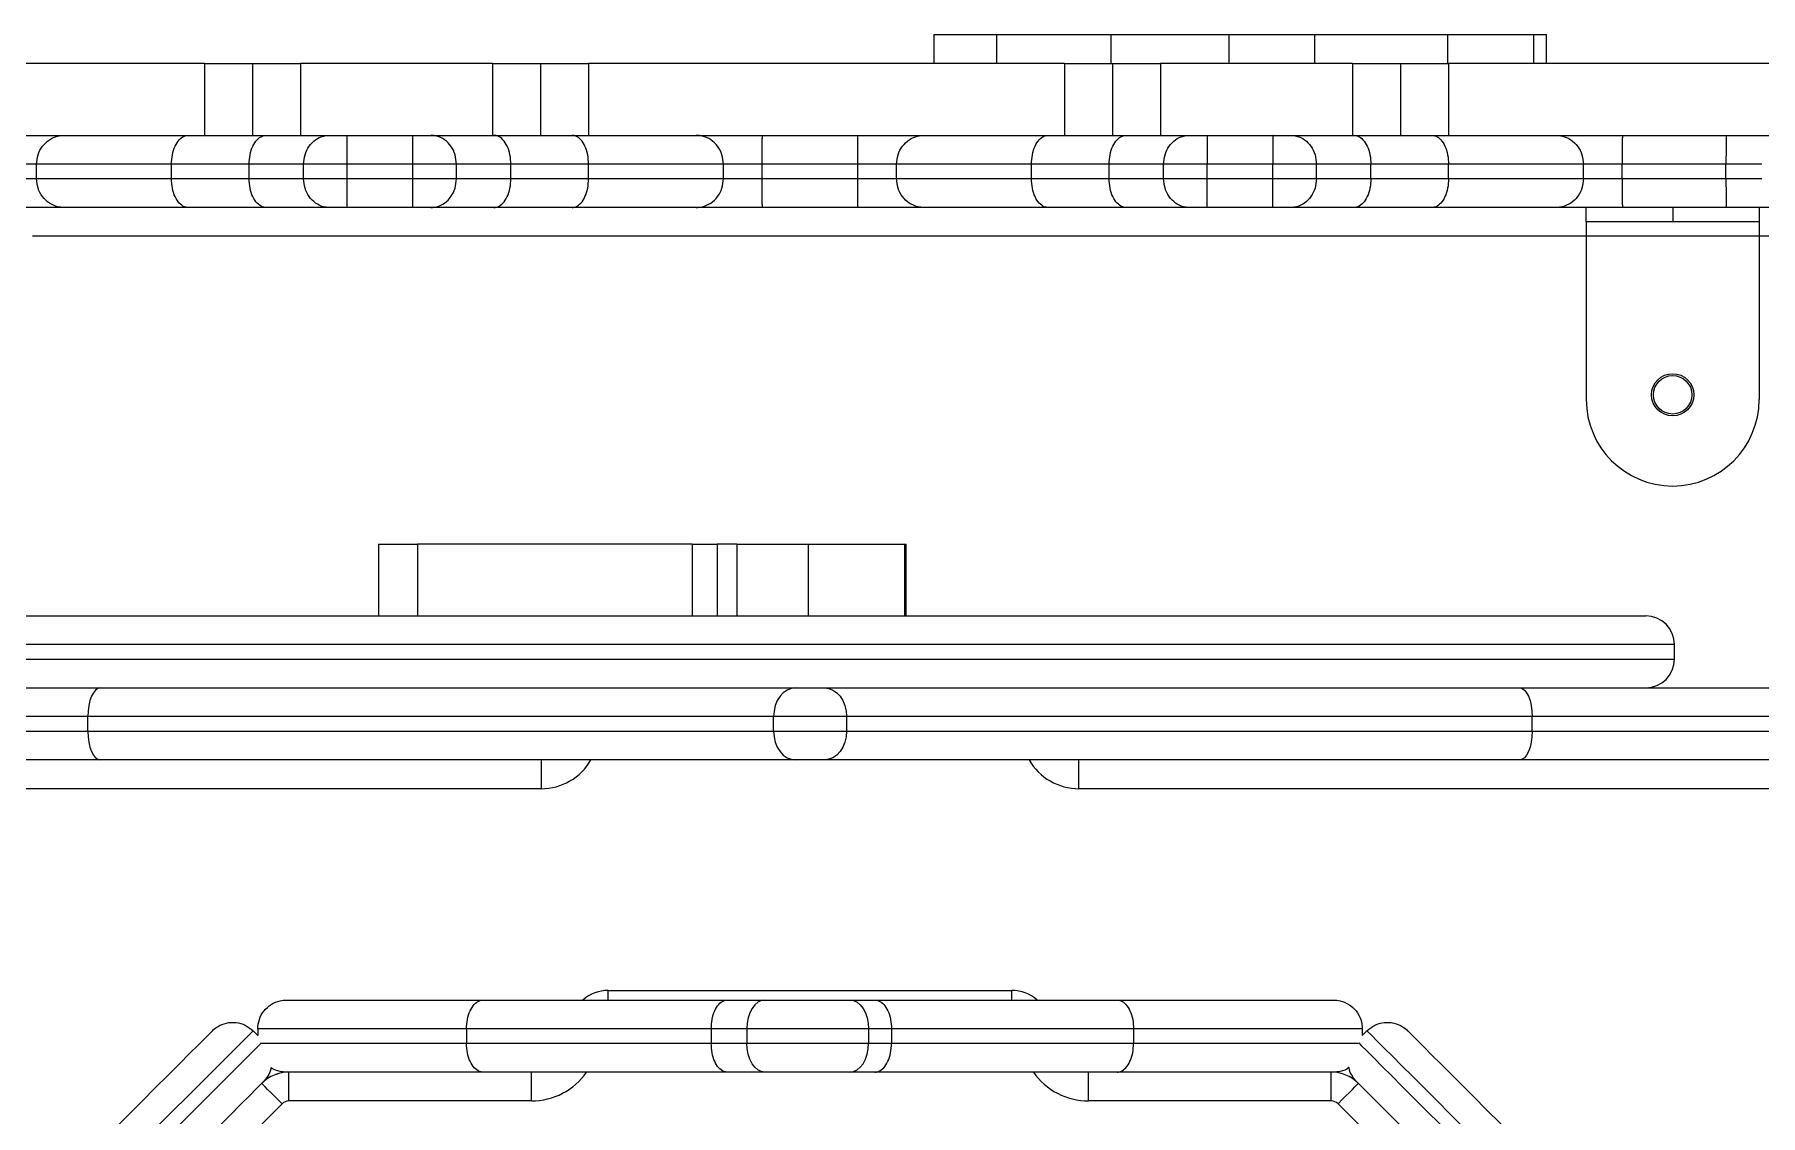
# Model space of a CAD drawing. Header units: millimetres. Extents: x -8760 to 8364, y -7998 to 7451.
# Drawn here: x -3457.1 to -3097.7, y 252.4 to 477.4 of the extents above; entities that cross this region are included whole.
import ezdxf

# ---------------------------------------------------------------- set-up
doc = ezdxf.new("R2010")
doc.units = ezdxf.units.MM
doc.layers.add('DIKOM_ОБЪЕКТ', color=7, linetype='Continuous')

msp = doc.modelspace()

# ---------------------------------------------------------------- linework, layer by layer
at = {"layer": 'DIKOM_ОБЪЕКТ', "color": 7, "linetype": 'Continuous', "lineweight": 15}
for p, q in [((-3269.856, 477.446), (-3269.856, 471.446)), ((-3269.856, 477.446), (-3256.784, 477.446)), ((-3256.784, 477.446), (-3232.995, 477.446)), ((-3256.784, 477.446), (-3256.784, 471.446)), ((-3232.995, 477.446), (-3208.437, 477.446)), ((-3232.995, 477.446), (-3232.995, 471.446)), ((-3208.437, 477.446), (-3190.568, 477.446)), ((-3208.437, 477.446), (-3208.437, 471.446)), ((-3190.568, 477.446), (-3162.854, 477.446)), ((-3190.568, 477.446), (-3190.568, 471.446)), ((-3162.854, 477.446), (-3144.967, 477.446)), ((-3162.854, 477.446), (-3162.854, 471.446)), ((-3144.967, 477.446), (-3142.278, 477.446)), ((-3144.967, 477.446), (-3144.967, 471.446)), ((-3142.278, 471.446), (-3142.278, 477.446)), ((-3421.723, 471.446), (-3521.899, 471.446)), ((-3421.723, 471.446), (-3421.723, 456.446)), ((-3421.723, 471.446), (-3411.724, 471.446)), ((-3411.724, 471.446), (-3411.724, 456.446)), ((-3411.724, 471.446), (-3401.724, 471.446)), ((-3401.724, 471.446), (-3401.724, 456.446)), ((-3361.723, 471.446), (-3401.724, 471.446)), ((-3361.723, 471.446), (-3361.723, 456.446)), ((-3361.723, 471.446), (-3351.723, 471.446)), ((-3351.723, 471.446), (-3351.723, 456.446)), ((-3351.723, 471.446), (-3341.723, 471.446)), ((-3341.723, 471.446), (-3341.723, 456.446)), ((-3242.656, 471.446), (-3341.723, 471.446)), ((-3242.656, 471.446), (-3242.656, 456.446)), ((-3242.656, 471.446), (-3232.656, 471.446)), ((-3232.656, 471.446), (-3232.656, 456.446)), ((-3232.656, 471.446), (-3222.656, 471.446)), ((-3222.656, 471.446), (-3222.656, 456.446)), ((-3182.656, 471.446), (-3222.656, 471.446)), ((-3182.656, 471.446), (-3182.656, 456.446)), ((-3182.656, 471.446), (-3172.656, 471.446)), ((-3172.656, 471.446), (-3172.656, 456.446)), ((-3172.656, 471.446), (-3162.656, 471.446)), ((-3162.656, 471.446), (-3162.656, 456.446)), ((-3062.48, 471.446), (-3162.656, 471.446)), ((-3464.78, 456.446), (-3450.981, 456.446)), ((-3450.981, 456.446), (-3425.137, 456.446)), ((-3425.137, 456.446), (-3408.863, 456.446)), ((-3408.863, 456.446), (-3395.738, 456.446)), ((-3395.738, 456.446), (-3392.012, 456.446)), ((-3392.012, 456.446), (-3378.273, 456.446)), ((-3378.273, 456.446), (-3374.546, 456.446)), ((-3374.546, 456.446), (-3361.421, 456.446)), ((-3361.421, 456.446), (-3345.147, 456.446)), ((-3345.147, 456.446), (-3319.304, 456.446)), ((-3319.304, 456.446), (-3305.505, 456.446)), ((-3305.505, 456.446), (-3285.712, 456.446)), ((-3285.712, 456.446), (-3271.913, 456.446)), ((-3271.913, 456.446), (-3246.07, 456.446)), ((-3246.07, 456.446), (-3229.796, 456.446)), ((-3229.796, 456.446), (-3216.671, 456.446)), ((-3216.671, 456.446), (-3212.944, 456.446)), ((-3212.944, 456.446), (-3199.205, 456.446)), ((-3199.205, 456.446), (-3195.478, 456.446)), ((-3195.478, 456.446), (-3182.353, 456.446)), ((-3182.353, 456.446), (-3166.08, 456.446)), ((-3166.08, 456.446), (-3140.236, 456.446)), ((-3140.236, 456.446), (-3126.437, 456.446)), ((-3126.437, 456.446), (-3104.801, 456.446)), ((-3104.801, 456.446), (-3091.737, 456.446)), ((-3456.663, 450.446), (-3464.692, 450.446)), ((-3428.57, 450.446), (-3456.663, 450.446)), ((-3456.663, 447.446), (-3456.663, 450.446)), ((-3412.4, 450.446), (-3428.57, 450.446)), ((-3428.57, 447.446), (-3428.57, 450.446)), ((-3401.058, 450.446), (-3412.4, 450.446)), ((-3412.4, 447.446), (-3412.4, 450.446)), ((-3401.058, 447.446), (-3401.058, 450.446)), ((-3391.976, 450.446), (-3401.058, 450.446)), ((-3391.976, 447.446), (-3391.976, 450.446)), ((-3378.309, 450.446), (-3391.976, 450.446)), ((-3369.227, 450.446), (-3378.309, 450.446)), ((-3378.309, 447.446), (-3378.309, 450.446)), ((-3369.227, 447.446), (-3369.227, 450.446)), ((-3357.884, 450.446), (-3369.227, 450.446)), ((-3357.884, 447.446), (-3357.884, 450.446)), ((-3341.715, 450.446), (-3357.884, 450.446)), ((-3341.715, 447.446), (-3341.715, 450.446)), ((-3313.621, 450.446), (-3341.715, 450.446)), ((-3313.621, 447.446), (-3313.621, 450.446)), ((-3305.592, 450.446), (-3313.621, 450.446)), ((-3305.592, 447.446), (-3305.592, 450.446)), ((-3285.625, 450.446), (-3305.592, 450.446)), ((-3277.596, 450.446), (-3285.625, 450.446)), ((-3285.625, 447.446), (-3285.625, 450.446)), ((-3249.502, 450.446), (-3277.596, 450.446)), ((-3277.596, 447.446), (-3277.596, 450.446)), ((-3233.333, 450.446), (-3249.502, 450.446)), ((-3249.502, 447.446), (-3249.502, 450.446)), ((-3221.99, 450.446), (-3233.333, 450.446)), ((-3233.333, 447.446), (-3233.333, 450.446)), ((-3221.99, 447.446), (-3221.99, 450.446)), ((-3212.908, 450.446), (-3221.99, 450.446)), ((-3212.908, 447.446), (-3212.908, 450.446)), ((-3199.241, 450.446), (-3212.908, 450.446)), ((-3199.241, 447.446), (-3199.241, 450.446)), ((-3190.159, 450.446), (-3199.241, 450.446)), ((-3190.159, 447.446), (-3190.159, 450.446)), ((-3178.816, 450.446), (-3190.159, 450.446)), ((-3178.816, 447.446), (-3178.816, 450.446)), ((-3162.647, 450.446), (-3178.816, 450.446)), ((-3162.647, 447.446), (-3162.647, 450.446)), ((-3134.554, 450.446), (-3162.647, 450.446)), ((-3134.554, 447.446), (-3134.554, 450.446)), ((-3126.524, 450.446), (-3134.554, 450.446)), ((-3126.524, 447.446), (-3126.524, 450.446)), ((-3104.888, 450.446), (-3126.524, 450.446)), ((-3097.42, 450.446), (-3104.888, 450.446)), ((-3104.888, 447.446), (-3104.888, 450.446)), ((-3464.692, 447.446), (-3456.663, 447.446)), ((-3456.663, 447.446), (-3428.57, 447.446)), ((-3428.57, 447.446), (-3412.4, 447.446)), ((-3412.4, 447.446), (-3401.058, 447.446)), ((-3401.058, 447.446), (-3391.976, 447.446)), ((-3391.976, 447.446), (-3378.309, 447.446)), ((-3378.309, 447.446), (-3369.227, 447.446)), ((-3369.227, 447.446), (-3357.884, 447.446)), ((-3357.884, 447.446), (-3341.715, 447.446)), ((-3341.715, 447.446), (-3313.621, 447.446)), ((-3313.621, 447.446), (-3305.592, 447.446)), ((-3305.592, 447.446), (-3285.625, 447.446)), ((-3285.625, 447.446), (-3277.596, 447.446)), ((-3277.596, 447.446), (-3249.502, 447.446)), ((-3249.502, 447.446), (-3233.333, 447.446)), ((-3233.333, 447.446), (-3221.99, 447.446)), ((-3221.99, 447.446), (-3212.908, 447.446)), ((-3212.908, 447.446), (-3199.241, 447.446)), ((-3199.241, 447.446), (-3190.159, 447.446)), ((-3190.159, 447.446), (-3178.816, 447.446)), ((-3178.816, 447.446), (-3162.647, 447.446)), ((-3162.647, 447.446), (-3134.554, 447.446)), ((-3134.554, 447.446), (-3126.524, 447.446)), ((-3126.524, 447.446), (-3104.888, 447.446)), ((-3104.888, 447.446), (-3097.42, 447.446)), ((-3450.981, 441.446), (-3464.78, 441.446)), ((-3425.137, 441.446), (-3450.981, 441.446)), ((-3408.863, 441.446), (-3425.137, 441.446)), ((-3395.738, 441.446), (-3408.863, 441.446)), ((-3392.012, 441.446), (-3395.738, 441.446)), ((-3378.273, 441.446), (-3392.012, 441.446)), ((-3374.546, 441.446), (-3378.273, 441.446)), ((-3361.421, 441.446), (-3374.546, 441.446)), ((-3345.147, 441.446), (-3361.421, 441.446)), ((-3319.304, 441.446), (-3345.147, 441.446)), ((-3305.505, 441.446), (-3319.304, 441.446)), ((-3285.712, 441.446), (-3305.505, 441.446)), ((-3271.913, 441.446), (-3285.712, 441.446)), ((-3246.07, 441.446), (-3271.913, 441.446)), ((-3229.796, 441.446), (-3246.07, 441.446)), ((-3216.671, 441.446), (-3229.796, 441.446)), ((-3212.944, 441.446), (-3216.671, 441.446)), ((-3199.205, 441.446), (-3212.944, 441.446)), ((-3195.478, 441.446), (-3199.205, 441.446)), ((-3182.353, 441.446), (-3195.478, 441.446)), ((-3166.08, 441.446), (-3182.353, 441.446)), ((-3140.236, 441.446), (-3166.08, 441.446)), ((-3126.437, 441.446), (-3140.236, 441.446)), ((-3133.987, 438.446), (-3133.987, 441.446)), ((-3104.801, 441.446), (-3126.437, 441.446)), ((-3115.987, 441.446), (-3115.987, 438.446)), ((-3091.737, 441.446), (-3104.801, 441.446)), ((-3097.987, 441.446), (-3097.987, 438.446)), ((-3133.987, 435.446), (-3457.511, 435.446)), ((-3115.987, 438.446), (-3133.987, 438.446)), ((-3133.987, 438.446), (-3133.987, 435.446)), ((-3097.987, 435.446), (-3133.987, 435.446)), ((-3133.987, 435.446), (-3133.987, 401.446)), ((-3097.987, 438.446), (-3115.987, 438.446)), ((-3097.987, 438.446), (-3097.987, 435.446)), ((-3097.987, 435.446), (-3097.987, 401.446)), ((-2959.973, 435.446), (-3097.987, 435.446)), ((-3385.44, 371.346), (-3385.44, 356.446)), ((-3385.44, 371.346), (-3377.33, 371.346)), ((-3377.33, 371.346), (-3377.33, 356.446)), ((-3320.134, 371.346), (-3377.33, 371.346)), ((-3320.134, 371.346), (-3314.918, 371.346)), ((-3320.134, 371.346), (-3320.134, 356.446)), ((-3310.873, 371.346), (-3314.918, 371.346)), ((-3314.918, 371.346), (-3314.918, 356.446)), ((-3310.873, 371.346), (-3295.986, 371.346)), ((-3310.873, 371.346), (-3310.873, 356.446)), ((-3295.986, 371.346), (-3275.969, 371.346)), ((-3295.986, 371.346), (-3295.986, 356.446)), ((-3275.969, 371.346), (-3275.969, 356.446)), ((-3275.969, 371.346), (-3275.608, 371.346)), ((-3275.608, 356.446), (-3275.608, 371.346)), ((-3469.608, 356.446), (-3121.608, 356.446)), ((-3115.608, 350.446), (-3475.608, 350.446)), ((-3115.608, 347.446), (-3115.608, 350.446)), ((-3475.608, 347.446), (-3115.608, 347.446)), ((-3543.794, 341.446), (-3443.38, 341.446)), ((-3443.38, 341.446), (-3298.642, 341.446)), ((-3298.642, 341.446), (-3292.575, 341.446)), ((-3292.575, 341.446), (-3147.837, 341.446)), ((-3147.837, 341.446), (-3047.423, 341.446)), ((-3445.979, 335.446), (-3549.653, 335.446)), ((-3445.979, 332.446), (-3445.979, 335.446)), ((-3303.192, 335.446), (-3445.979, 335.446)), ((-3288.025, 335.446), (-3303.192, 335.446)), ((-3303.192, 332.446), (-3303.192, 335.446)), ((-3288.025, 335.446), (-3288.025, 332.446)), ((-3145.237, 335.446), (-3288.025, 335.446)), ((-3145.237, 332.446), (-3145.237, 335.446)), ((-3041.563, 335.446), (-3145.237, 335.446)), ((-3549.653, 332.446), (-3445.979, 332.446)), ((-3445.979, 332.446), (-3303.192, 332.446)), ((-3303.192, 332.446), (-3288.025, 332.446)), ((-3288.025, 332.446), (-3145.237, 332.446)), ((-3145.237, 332.446), (-3041.563, 332.446)), ((-3443.38, 326.446), (-3543.794, 326.446)), ((-3298.642, 326.446), (-3443.38, 326.446)), ((-3351.608, 326.446), (-3351.608, 320.446)), ((-3292.575, 326.446), (-3298.642, 326.446)), ((-3147.837, 326.446), (-3292.575, 326.446)), ((-3239.608, 320.446), (-3239.608, 326.446)), ((-3047.423, 326.446), (-3147.837, 326.446)), ((-3351.608, 320.446), (-3624.608, 320.446)), ((-2966.608, 320.446), (-3239.608, 320.446)), ((-3337.608, 278.446), (-3253.608, 278.446)), ((-3337.608, 276.446), (-3337.608, 278.446)), ((-3253.608, 276.446), (-3253.608, 278.446)), ((-3404.608, 276.446), (-3363.691, 276.446)), ((-3363.691, 276.446), (-3312.836, 276.446)), ((-3312.836, 276.446), (-3305.049, 276.446)), ((-3305.049, 276.446), (-3287.312, 276.446)), ((-3287.312, 276.446), (-3282.122, 276.446)), ((-3282.122, 276.446), (-3231.679, 276.446)), ((-3231.679, 276.446), (-3186.608, 276.446)), ((-3411.574, 270.046), (-3410.608, 269.08)), ((-3367.151, 270.446), (-3410.608, 270.446)), ((-3410.608, 270.446), (-3410.608, 269.08)), ((-3316.177, 270.446), (-3367.151, 270.446)), ((-3367.151, 270.446), (-3367.151, 267.446)), ((-3308.748, 270.446), (-3316.177, 270.446)), ((-3316.177, 270.446), (-3316.177, 267.446)), ((-3283.409, 270.446), (-3308.748, 270.446)), ((-3308.748, 270.446), (-3308.748, 267.446)), ((-3283.409, 270.446), (-3283.409, 267.446)), ((-3278.631, 270.446), (-3283.409, 270.446)), ((-3278.631, 270.446), (-3278.631, 267.446)), ((-3228.228, 270.446), (-3278.631, 270.446)), ((-3228.228, 270.446), (-3228.228, 267.446)), ((-3180.608, 270.446), (-3228.228, 270.446)), ((-3180.608, 270.446), (-3180.608, 269.08)), ((-3179.643, 270.046), (-3180.608, 269.08)), ((-3410.039, 267.446), (-3367.151, 267.446)), ((-3367.151, 267.446), (-3316.177, 267.446)), ((-3316.177, 267.446), (-3308.748, 267.446)), ((-3308.748, 267.446), (-3283.409, 267.446)), ((-3283.409, 267.446), (-3278.631, 267.446)), ((-3278.631, 267.446), (-3228.228, 267.446)), ((-3228.228, 267.446), (-3181.397, 267.446)), ((-3363.691, 261.446), (-3404.608, 261.446)), ((-3404.375, 261.442), (-3404.375, 261.446)), ((-3404.132, 255.446), (-3404.132, 261.446)), ((-3312.836, 261.446), (-3363.691, 261.446)), ((-3353.609, 255.446), (-3353.609, 261.446)), ((-3305.049, 261.446), (-3312.836, 261.446)), ((-3287.312, 261.446), (-3305.049, 261.446)), ((-3282.122, 261.446), (-3287.312, 261.446)), ((-3231.679, 261.446), (-3282.122, 261.446)), ((-3237.608, 255.446), (-3237.608, 261.446)), ((-3186.608, 261.446), (-3231.679, 261.446)), ((-3187.084, 255.446), (-3187.084, 261.446)), ((-3181.602, 259.272), (-3181.6, 259.275)), ((-3353.609, 255.446), (-3404.132, 255.446)), ((-3187.084, 255.446), (-3237.608, 255.446)), ((-3405.547, 254.86), (-3441.272, 219.134)), ((-3149.944, 219.134), (-3185.67, 254.86))]:
    msp.add_line(p, q, dxfattribs=at)
at = {"layer": 'DIKOM_ОБЪЕКТ', "color": 7, "linetype": 'Continuous', "lineweight": 15, "flags": 128}
for points in [[(-3443.38, 341.446), (-3443.887, 341.331), (-3444.375, 340.989), (-3444.824, 340.435), (-3445.218, 339.689), (-3445.542, 338.779), (-3445.782, 337.742), (-3445.93, 336.616), (-3445.979, 335.446)], [(-3298.642, 341.446), (-3299.53, 341.331), (-3300.383, 340.989), (-3301.17, 340.435), (-3301.86, 339.689), (-3302.426, 338.779), (-3302.846, 337.742), (-3303.105, 336.616), (-3303.192, 335.446)], [(-3292.575, 341.446), (-3291.687, 341.331), (-3290.833, 340.989), (-3290.047, 340.435), (-3289.357, 339.689), (-3288.791, 338.779), (-3288.371, 337.742), (-3288.112, 336.616), (-3288.025, 335.446)], [(-3147.837, 341.446), (-3147.33, 341.331), (-3146.842, 340.989), (-3146.393, 340.435), (-3145.999, 339.689), (-3145.675, 338.779), (-3145.435, 337.742), (-3145.287, 336.616), (-3145.237, 335.446)], [(-3445.979, 332.446), (-3445.93, 331.275), (-3445.782, 330.15), (-3445.542, 329.112), (-3445.218, 328.203), (-3444.824, 327.457), (-3444.375, 326.903), (-3443.887, 326.561), (-3443.38, 326.446)], [(-3303.192, 332.446), (-3303.105, 331.275), (-3302.846, 330.15), (-3302.426, 329.112), (-3301.86, 328.203), (-3301.17, 327.457), (-3300.383, 326.903), (-3299.53, 326.561), (-3298.642, 326.446)], [(-3288.025, 332.446), (-3288.112, 331.275), (-3288.371, 330.15), (-3288.791, 329.112), (-3289.357, 328.203), (-3290.047, 327.457), (-3290.833, 326.903), (-3291.687, 326.561), (-3292.575, 326.446)], [(-3145.237, 332.446), (-3145.287, 331.275), (-3145.435, 330.15), (-3145.675, 329.112), (-3145.999, 328.203), (-3146.393, 327.457), (-3146.842, 326.903), (-3147.33, 326.561), (-3147.837, 326.446)], [(-3305.049, 276.446), (-3305.771, 276.33), (-3306.465, 275.989), (-3307.104, 275.435), (-3307.664, 274.689), (-3308.124, 273.779), (-3308.466, 272.742), (-3308.677, 271.616), (-3308.748, 270.446)], [(-3287.312, 276.446), (-3286.55, 276.33), (-3285.818, 275.989), (-3285.143, 275.435), (-3284.552, 274.689), (-3284.066, 273.779), (-3283.706, 272.742), (-3283.484, 271.616), (-3283.409, 270.446)], [(-3451.929, 238.176), (-3448.111, 241.994), (-3444.466, 245.639), (-3441.007, 249.098), (-3437.747, 252.358), (-3434.697, 255.408), (-3431.869, 258.236), (-3429.273, 260.833), (-3426.917, 263.188), (-3424.811, 265.294), (-3422.961, 267.144), (-3421.376, 268.729), (-3420.059, 270.046)], [(-3411.574, 270.046), (-3412.826, 268.793), (-3414.326, 267.294), (-3416.067, 265.553), (-3418.044, 263.575), (-3420.252, 261.367), (-3422.684, 258.936), (-3425.332, 256.288), (-3428.187, 253.433), (-3431.241, 250.379), (-3434.484, 247.136), (-3437.907, 243.713), (-3441.498, 240.122), (-3445.246, 236.374)], [(-3148.914, 239.317), (-3152.506, 242.909), (-3155.933, 246.336), (-3159.183, 249.586), (-3162.244, 252.647), (-3165.104, 255.507), (-3167.752, 258.155), (-3170.179, 260.582), (-3172.375, 262.778), (-3174.333, 264.735), (-3176.044, 266.447), (-3177.503, 267.906), (-3178.704, 269.107), (-3179.643, 270.046)], [(-3171.158, 270.046), (-3170.257, 269.145), (-3169.111, 268), (-3167.727, 266.615), (-3166.107, 264.995), (-3164.258, 263.147), (-3162.188, 261.077), (-3159.904, 258.792), (-3157.414, 256.302), (-3154.727, 253.616), (-3151.854, 250.742), (-3148.805, 247.693), (-3145.591, 244.479), (-3142.224, 241.112)], [(-3443.125, 234.252), (-3439.376, 238.001), (-3435.785, 241.592), (-3432.363, 245.014), (-3429.119, 248.258), (-3426.066, 251.312), (-3423.21, 254.167), (-3420.563, 256.815), (-3418.131, 259.246), (-3415.923, 261.454), (-3413.946, 263.432), (-3412.204, 265.173), (-3410.705, 266.672), (-3410.01, 267.367)], [(-3305.049, 261.446), (-3305.771, 261.561), (-3306.465, 261.903), (-3307.104, 262.457), (-3307.664, 263.203), (-3308.124, 264.112), (-3308.466, 265.15), (-3308.677, 266.275), (-3308.748, 267.446)], [(-3287.312, 261.446), (-3286.55, 261.561), (-3285.818, 261.903), (-3285.143, 262.457), (-3284.552, 263.203), (-3284.066, 264.112), (-3283.706, 265.15), (-3283.484, 266.275), (-3283.409, 267.446)], [(-3181.361, 267.522), (-3180.825, 266.986), (-3179.624, 265.785), (-3178.165, 264.326), (-3176.454, 262.614), (-3174.496, 260.657), (-3172.3, 258.46), (-3169.873, 256.033), (-3167.225, 253.385), (-3164.365, 250.525), (-3161.304, 247.465), (-3158.054, 244.215), (-3154.627, 240.788), (-3151.035, 237.196)], [(-3409.453, 259.439), (-3410.769, 258.123), (-3412.355, 256.537), (-3414.204, 254.688), (-3416.31, 252.582), (-3418.666, 250.226), (-3421.263, 247.629), (-3424.091, 244.801), (-3427.14, 241.752), (-3430.4, 238.492), (-3433.859, 235.033), (-3437.504, 231.388), (-3441.322, 227.57)], [(-3405.547, 254.86), (-3406.374, 255.688), (-3407.17, 256.484), (-3407.904, 257.217), (-3408.547, 257.86), (-3409.074, 258.388), (-3409.466, 258.78), (-3409.708, 259.021), (-3409.789, 259.103)], [(-3185.67, 254.86), (-3184.843, 255.688), (-3184.047, 256.484), (-3183.313, 257.217), (-3182.67, 257.86), (-3182.143, 258.388), (-3181.751, 258.78), (-3181.509, 259.021), (-3181.428, 259.103)], [(-3152.831, 230.506), (-3156.198, 233.873), (-3159.411, 237.087), (-3162.461, 240.136), (-3165.334, 243.009), (-3168.021, 245.696), (-3170.511, 248.186), (-3172.795, 250.47), (-3174.865, 252.54), (-3176.713, 254.389), (-3178.333, 256.008), (-3179.718, 257.393), (-3180.863, 258.538), (-3181.764, 259.439)]]:
    msp.add_lwpolyline(points, dxfattribs=at)
at = {"layer": 'DIKOM_ОБЪЕКТ', "color": 7, "linetype": 'Continuous', "lineweight": 15}
for radius in [4.4, 4]:
    msp.add_circle((-3115.987, 402.446), radius, dxfattribs=at)
for centre, radius, start, end in [((-3115.987, 401.446), 18, 180, 270), ((-3115.987, 401.446), 18, 270, 0), ((-3121.608, 350.446), 6, 0, 90), ((-3121.608, 347.446), 6, 270, 0), ((-3351.608, 332.446), 12, 270, 330), ((-3239.608, 332.446), 12, 210, 270), ((-3337.608, 270.446), 8, 90, 131.40962), ((-3253.608, 270.446), 8, 48.59038, 90), ((-3404.132, 253.446), 8, 90, 135), ((-3404.376, 255.446), 6, 90, 113.63316), ((-3353.608, 269.446), 14, 270, 325.1501), ((-3237.608, 269.446), 14, 214.8499, 270), ((-3187.084, 253.446), 8, 45, 90), ((-3404.132, 253.446), 2, 90, 135), ((-3187.084, 253.446), 2, 45, 90)]:
    msp.add_arc(centre, radius, start, end, dxfattribs=at)
for points, knots in [([(-3456.663, 450.446), (-3456.601, 451.12), (-3456.476, 452.468), (-3455.5, 454.263), (-3454.061, 455.628), (-3452.478, 456.314), (-3451.419, 456.445), (-3450.998, 456.446), (-3450.981, 456.446)], [0, 0, 0, 0, 0.2143689, 0.4287415, 0.6432601, 0.8580248, 0.9942664, 1, 1, 1, 1]), ([(-3428.57, 450.446), (-3428.532, 451.12), (-3428.456, 452.469), (-3427.864, 454.265), (-3426.993, 455.63), (-3426.041, 456.313), (-3425.403, 456.444), (-3425.15, 456.446), (-3425.137, 456.446)], [0, 0, 0, 0, 0.2146049, 0.4291997, 0.6438442, 0.8585312, 0.992664, 1, 1, 1, 1]), ([(-3412.4, 450.446), (-3412.361, 451.121), (-3412.283, 452.47), (-3411.673, 454.266), (-3410.776, 455.631), (-3409.818, 456.296), (-3409.163, 456.44), (-3408.902, 456.445), (-3408.863, 456.446)], [0, 0, 0, 0, 0.214666, 0.429336, 0.6439852, 0.8586661, 0.9790162, 1, 1, 1, 1]), ([(-3401.058, 450.446), (-3401, 451.119), (-3400.884, 452.466), (-3399.979, 454.259), (-3398.642, 455.623), (-3397.154, 456.317), (-3396.152, 456.443), (-3395.749, 456.446), (-3395.738, 456.446)], [0, 0, 0, 0, 0.2138913, 0.4277618, 0.6418351, 0.8563657, 0.9963478, 1, 1, 1, 1]), ([(-3391.976, 450.446), (-3391.976, 451.121), (-3391.976, 452.47), (-3391.982, 454.266), (-3391.99, 455.631), (-3392, 456.306), (-3392.008, 456.442), (-3392.011, 456.446), (-3392.012, 456.446)], [0, 0, 0, 0, 0.214676, 0.429337, 0.6440181, 0.8587181, 0.9867876, 1, 1, 1, 1]), ([(-3378.309, 450.446), (-3378.308, 451.121), (-3378.308, 452.47), (-3378.303, 454.266), (-3378.294, 455.631), (-3378.284, 456.306), (-3378.276, 456.442), (-3378.273, 456.446), (-3378.273, 456.446)], [0, 0, 0, 0, 0.214676, 0.4293371, 0.6440182, 0.858718, 0.9867876, 1, 1, 1, 1]), ([(-3369.227, 450.446), (-3369.285, 451.119), (-3369.4, 452.466), (-3370.305, 454.259), (-3371.643, 455.623), (-3373.13, 456.317), (-3374.133, 456.443), (-3374.536, 456.446), (-3374.546, 456.446)], [0, 0, 0, 0, 0.2138913, 0.4277619, 0.6418352, 0.8563659, 0.9963705, 1, 1, 1, 1]), ([(-3357.884, 450.446), (-3357.923, 451.121), (-3358.001, 452.47), (-3358.611, 454.266), (-3359.508, 455.631), (-3360.466, 456.296), (-3361.122, 456.44), (-3361.382, 456.445), (-3361.421, 456.446)], [0, 0, 0, 0, 0.2146675, 0.4293461, 0.6439968, 0.8586652, 0.979031, 1, 1, 1, 1]), ([(-3341.715, 450.446), (-3341.752, 451.12), (-3341.828, 452.47), (-3342.42, 454.265), (-3343.291, 455.63), (-3344.244, 456.313), (-3344.881, 456.444), (-3345.134, 456.446), (-3345.147, 456.446)], [0, 0, 0, 0, 0.2146043, 0.4292081, 0.6438545, 0.85853, 0.9926639, 1, 1, 1, 1]), ([(-3313.621, 450.446), (-3313.684, 451.12), (-3313.809, 452.468), (-3314.785, 454.263), (-3316.223, 455.628), (-3317.806, 456.314), (-3318.866, 456.445), (-3319.287, 456.446), (-3319.304, 456.446)], [0, 0, 0, 0, 0.2143737, 0.4287511, 0.6432745, 0.8580218, 0.9942904, 1, 1, 1, 1]), ([(-3305.592, 450.446), (-3305.591, 451.121), (-3305.589, 452.47), (-3305.572, 454.265), (-3305.548, 455.631), (-3305.525, 456.31), (-3305.511, 456.443), (-3305.505, 456.446), (-3305.505, 456.446)], [0, 0, 0, 0, 0.2146497, 0.4292981, 0.6439658, 0.8586503, 0.9896842, 1, 1, 1, 1]), ([(-3285.625, 450.446), (-3285.626, 451.121), (-3285.628, 452.47), (-3285.645, 454.265), (-3285.668, 455.631), (-3285.692, 456.31), (-3285.706, 456.443), (-3285.712, 456.446), (-3285.712, 456.446)], [0, 0, 0, 0, 0.2146498, 0.4292981, 0.6439656, 0.8586502, 0.989684, 1, 1, 1, 1]), ([(-3277.596, 450.446), (-3277.533, 451.12), (-3277.408, 452.468), (-3276.432, 454.262), (-3274.993, 455.628), (-3273.411, 456.314), (-3272.351, 456.445), (-3271.93, 456.446), (-3271.913, 456.446)], [0, 0, 0, 0, 0.2143704, 0.4287523, 0.6432654, 0.8580226, 0.9942784, 1, 1, 1, 1]), ([(-3249.502, 450.446), (-3249.464, 451.12), (-3249.389, 452.469), (-3248.797, 454.265), (-3247.926, 455.63), (-3246.973, 456.313), (-3246.336, 456.444), (-3246.083, 456.446), (-3246.07, 456.446)], [0, 0, 0, 0, 0.2146071, 0.4292077, 0.6438545, 0.8585369, 0.9926639, 1, 1, 1, 1]), ([(-3233.333, 450.446), (-3233.294, 451.121), (-3233.216, 452.47), (-3232.606, 454.266), (-3231.708, 455.631), (-3230.75, 456.296), (-3230.095, 456.44), (-3229.835, 456.445), (-3229.796, 456.446)], [0, 0, 0, 0, 0.2146688, 0.4293403, 0.6439966, 0.8586651, 0.9790236, 1, 1, 1, 1]), ([(-3221.99, 450.446), (-3221.932, 451.119), (-3221.816, 452.466), (-3220.912, 454.259), (-3219.574, 455.623), (-3218.087, 456.317), (-3217.084, 456.443), (-3216.681, 456.446), (-3216.671, 456.446)], [0, 0, 0, 0, 0.2138924, 0.4277694, 0.6418438, 0.8563651, 0.9963592, 1, 1, 1, 1]), ([(-3212.944, 456.446), (-3212.944, 456.446), (-3212.94, 456.442), (-3212.933, 456.306), (-3212.922, 455.631), (-3212.914, 454.266), (-3212.909, 452.47), (-3212.908, 451.121), (-3212.908, 450.446)], [0, 0, 0, 0, 0.0132124, 0.1412819, 0.3559818, 0.5706629, 0.785324, 1, 1, 1, 1]), ([(-3199.205, 456.446), (-3199.205, 456.446), (-3199.209, 456.442), (-3199.217, 456.306), (-3199.227, 455.631), (-3199.235, 454.266), (-3199.24, 452.47), (-3199.241, 451.121), (-3199.241, 450.446)], [0, 0, 0, 0, 0.0132124, 0.1412819, 0.3559818, 0.5706629, 0.785324, 1, 1, 1, 1]), ([(-3195.478, 456.446), (-3195.468, 456.446), (-3195.065, 456.443), (-3194.063, 456.317), (-3192.575, 455.623), (-3191.238, 454.259), (-3190.333, 452.466), (-3190.217, 451.119), (-3190.159, 450.446)], [0, 0, 0, 0, 0.0036408, 0.1436349, 0.3581562, 0.5722306, 0.7861076, 1, 1, 1, 1]), ([(-3182.353, 456.446), (-3182.315, 456.445), (-3182.054, 456.44), (-3181.399, 456.296), (-3180.441, 455.631), (-3179.543, 454.266), (-3178.934, 452.47), (-3178.855, 451.121), (-3178.816, 450.446)], [0, 0, 0, 0, 0.0209764, 0.1413349, 0.3560034, 0.5706597, 0.7853312, 1, 1, 1, 1]), ([(-3166.08, 456.446), (-3166.066, 456.446), (-3165.814, 456.444), (-3165.176, 456.313), (-3164.224, 455.63), (-3163.353, 454.265), (-3162.761, 452.469), (-3162.685, 451.12), (-3162.647, 450.446)], [0, 0, 0, 0, 0.0073361, 0.1414631, 0.3561455, 0.5707923, 0.7853929, 1, 1, 1, 1]), ([(-3140.236, 456.446), (-3140.219, 456.446), (-3139.798, 456.445), (-3138.739, 456.314), (-3137.156, 455.628), (-3135.717, 454.262), (-3134.741, 452.468), (-3134.616, 451.12), (-3134.554, 450.446)], [0, 0, 0, 0, 0.00573362, 0.14198828, 0.35674366, 0.57125505, 0.78562938, 1, 1, 1, 1]), ([(-3126.437, 456.446), (-3126.438, 456.446), (-3126.444, 456.443), (-3126.458, 456.31), (-3126.481, 455.631), (-3126.504, 454.265), (-3126.521, 452.47), (-3126.523, 451.121), (-3126.524, 450.446)], [0, 0, 0, 0, 0.010316, 0.1413498, 0.3560344, 0.5707019, 0.7853502, 1, 1, 1, 1]), ([(-3104.801, 456.446), (-3104.801, 456.446), (-3104.807, 456.443), (-3104.822, 456.31), (-3104.845, 455.631), (-3104.868, 454.265), (-3104.885, 452.47), (-3104.887, 451.121), (-3104.888, 450.446)], [0, 0, 0, 0, 0.0103158, 0.1413498, 0.3560344, 0.5707019, 0.7853502, 1, 1, 1, 1]), ([(-3450.981, 441.446), (-3450.998, 441.446), (-3451.419, 441.447), (-3452.478, 441.577), (-3454.061, 442.264), (-3455.5, 443.629), (-3456.476, 445.424), (-3456.601, 446.772), (-3456.663, 447.446)], [0, 0, 0, 0, 0.0057336, 0.1419752, 0.3567399, 0.5712585, 0.7856311, 1, 1, 1, 1]), ([(-3425.137, 441.446), (-3425.15, 441.446), (-3425.403, 441.448), (-3426.041, 441.578), (-3426.993, 442.262), (-3427.864, 443.627), (-3428.456, 445.422), (-3428.532, 446.771), (-3428.57, 447.446)], [0, 0, 0, 0, 0.0073359, 0.1414641, 0.3561582, 0.5707833, 0.7853977, 1, 1, 1, 1]), ([(-3408.863, 441.446), (-3408.902, 441.447), (-3409.163, 441.451), (-3409.818, 441.596), (-3410.776, 442.26), (-3411.673, 443.626), (-3412.283, 445.422), (-3412.361, 446.771), (-3412.4, 447.446)], [0, 0, 0, 0, 0.0209838, 0.1413339, 0.3560148, 0.570664, 0.785334, 1, 1, 1, 1]), ([(-3395.738, 441.446), (-3395.749, 441.446), (-3396.152, 441.445), (-3397.154, 441.577), (-3398.642, 442.268), (-3399.979, 443.633), (-3400.884, 445.426), (-3401, 446.772), (-3401.058, 447.446)], [0, 0, 0, 0, 0.003652, 0.143631, 0.3581569, 0.5722255, 0.7861134, 1, 1, 1, 1]), ([(-3392.012, 441.446), (-3392.011, 441.446), (-3392.008, 441.449), (-3392, 441.586), (-3391.99, 442.26), (-3391.982, 443.626), (-3391.976, 445.422), (-3391.976, 446.771), (-3391.976, 447.446)], [0, 0, 0, 0, 0.013212, 0.1412836, 0.3559818, 0.5706443, 0.7853258, 1, 1, 1, 1]), ([(-3378.273, 441.446), (-3378.273, 441.446), (-3378.276, 441.449), (-3378.284, 441.586), (-3378.294, 442.26), (-3378.303, 443.626), (-3378.308, 445.422), (-3378.308, 446.771), (-3378.309, 447.446)], [0, 0, 0, 0, 0.013212, 0.1412836, 0.3559817, 0.5706442, 0.7853258, 1, 1, 1, 1]), ([(-3374.546, 441.446), (-3374.536, 441.446), (-3374.133, 441.445), (-3373.13, 441.577), (-3371.643, 442.268), (-3370.305, 443.633), (-3369.4, 445.426), (-3369.285, 446.772), (-3369.227, 447.446)], [0, 0, 0, 0, 0.0036293, 0.1436308, 0.3581568, 0.5722254, 0.7861134, 1, 1, 1, 1]), ([(-3361.421, 441.446), (-3361.382, 441.447), (-3361.122, 441.451), (-3360.466, 441.596), (-3359.508, 442.26), (-3358.611, 443.626), (-3358.001, 445.422), (-3357.923, 446.771), (-3357.884, 447.446)], [0, 0, 0, 0, 0.020969, 0.1413348, 0.3560032, 0.5706539, 0.7853325, 1, 1, 1, 1]), ([(-3345.147, 441.446), (-3345.134, 441.446), (-3344.881, 441.448), (-3344.244, 441.578), (-3343.291, 442.262), (-3342.42, 443.627), (-3341.828, 445.422), (-3341.752, 446.771), (-3341.715, 447.446)], [0, 0, 0, 0, 0.007336, 0.1414654, 0.3561479, 0.5707749, 0.7853983, 1, 1, 1, 1]), ([(-3319.304, 441.446), (-3319.287, 441.446), (-3318.866, 441.447), (-3317.806, 441.577), (-3316.223, 442.264), (-3314.785, 443.629), (-3313.809, 445.424), (-3313.684, 446.772), (-3313.621, 447.446)], [0, 0, 0, 0, 0.0057096, 0.1419782, 0.3567255, 0.5712489, 0.7856263, 1, 1, 1, 1]), ([(-3305.505, 441.446), (-3305.505, 441.446), (-3305.511, 441.448), (-3305.525, 441.582), (-3305.548, 442.261), (-3305.572, 443.626), (-3305.589, 445.422), (-3305.591, 446.771), (-3305.592, 447.446)], [0, 0, 0, 0, 0.0103154, 0.1413474, 0.3560384, 0.570686, 0.7853535, 1, 1, 1, 1]), ([(-3285.712, 441.446), (-3285.712, 441.446), (-3285.706, 441.448), (-3285.692, 441.582), (-3285.668, 442.261), (-3285.645, 443.626), (-3285.628, 445.422), (-3285.626, 446.771), (-3285.625, 447.446)], [0, 0, 0, 0, 0.0103156, 0.1413475, 0.3560385, 0.570686, 0.7853534, 1, 1, 1, 1]), ([(-3271.913, 441.446), (-3271.93, 441.446), (-3272.351, 441.447), (-3273.411, 441.577), (-3274.993, 442.264), (-3276.432, 443.629), (-3277.408, 445.424), (-3277.533, 446.772), (-3277.596, 447.446)], [0, 0, 0, 0, 0.0057216, 0.1419774, 0.3567346, 0.5712477, 0.7856296, 1, 1, 1, 1]), ([(-3246.07, 441.446), (-3246.083, 441.446), (-3246.336, 441.448), (-3246.973, 441.578), (-3247.926, 442.262), (-3248.797, 443.627), (-3249.388, 445.422), (-3249.464, 446.771), (-3249.502, 447.446)], [0, 0, 0, 0, 0.007336, 0.1414584, 0.356148, 0.5707753, 0.7853955, 1, 1, 1, 1]), ([(-3229.796, 441.446), (-3229.835, 441.447), (-3230.095, 441.451), (-3230.75, 441.596), (-3231.708, 442.26), (-3232.606, 443.626), (-3233.216, 445.422), (-3233.294, 446.771), (-3233.333, 447.446)], [0, 0, 0, 0, 0.0209764, 0.1413349, 0.3560034, 0.5706597, 0.7853312, 1, 1, 1, 1]), ([(-3216.671, 441.446), (-3216.681, 441.446), (-3217.084, 441.445), (-3218.087, 441.577), (-3219.574, 442.268), (-3220.912, 443.633), (-3221.816, 445.426), (-3221.932, 446.772), (-3221.99, 447.446)], [0, 0, 0, 0, 0.0036407, 0.1436316, 0.3581482, 0.5722179, 0.7861123, 1, 1, 1, 1]), ([(-3212.944, 441.446), (-3212.944, 441.446), (-3212.94, 441.449), (-3212.933, 441.586), (-3212.922, 442.26), (-3212.914, 443.626), (-3212.909, 445.422), (-3212.908, 446.771), (-3212.908, 447.446)], [0, 0, 0, 0, 0.013212, 0.1412835, 0.3559817, 0.5706442, 0.7853258, 1, 1, 1, 1]), ([(-3199.205, 441.446), (-3199.205, 441.446), (-3199.209, 441.449), (-3199.217, 441.586), (-3199.227, 442.26), (-3199.235, 443.626), (-3199.24, 445.422), (-3199.241, 446.771), (-3199.241, 447.446)], [0, 0, 0, 0, 0.013212, 0.1412835, 0.3559817, 0.5706442, 0.7853258, 1, 1, 1, 1]), ([(-3190.159, 447.446), (-3190.217, 446.772), (-3190.333, 445.426), (-3191.238, 443.633), (-3192.575, 442.268), (-3194.063, 441.577), (-3195.065, 441.445), (-3195.468, 441.446), (-3195.478, 441.446)], [0, 0, 0, 0, 0.2138877, 0.4277821, 0.6418518, 0.8563684, 0.9963593, 1, 1, 1, 1]), ([(-3178.816, 447.446), (-3178.855, 446.771), (-3178.934, 445.422), (-3179.543, 443.626), (-3180.441, 442.26), (-3181.399, 441.596), (-3182.054, 441.451), (-3182.315, 441.447), (-3182.353, 441.446)], [0, 0, 0, 0, 0.2146688, 0.4293403, 0.6439966, 0.8586651, 0.9790236, 1, 1, 1, 1]), ([(-3162.647, 447.446), (-3162.685, 446.771), (-3162.761, 445.422), (-3163.353, 443.627), (-3164.224, 442.262), (-3165.176, 441.578), (-3165.814, 441.448), (-3166.066, 441.446), (-3166.08, 441.446)], [0, 0, 0, 0, 0.2146045, 0.4292247, 0.643852, 0.8585416, 0.992664, 1, 1, 1, 1]), ([(-3134.554, 447.446), (-3134.616, 446.772), (-3134.741, 445.424), (-3135.717, 443.629), (-3137.156, 442.264), (-3138.739, 441.577), (-3139.798, 441.447), (-3140.219, 441.446), (-3140.236, 441.446)], [0, 0, 0, 0, 0.2143706, 0.428745, 0.6432563, 0.8580117, 0.9942664, 1, 1, 1, 1]), ([(-3126.524, 447.446), (-3126.523, 446.771), (-3126.521, 445.422), (-3126.504, 443.626), (-3126.481, 442.261), (-3126.458, 441.582), (-3126.444, 441.448), (-3126.438, 441.446), (-3126.437, 441.446)], [0, 0, 0, 0, 0.2146466, 0.429314, 0.6439615, 0.8586525, 0.9896844, 1, 1, 1, 1]), ([(-3104.888, 447.446), (-3104.887, 446.771), (-3104.885, 445.422), (-3104.868, 443.626), (-3104.845, 442.261), (-3104.822, 441.582), (-3104.807, 441.448), (-3104.801, 441.446), (-3104.801, 441.446)], [0, 0, 0, 0, 0.2146466, 0.429314, 0.6439615, 0.8586525, 0.9896846, 1, 1, 1, 1]), ([(-3410.608, 270.446), (-3410.543, 271.118), (-3410.411, 272.464), (-3409.383, 274.255), (-3407.869, 275.619), (-3406.192, 276.316), (-3405.07, 276.443), (-3404.62, 276.446), (-3404.608, 276.446)], [0, 0, 0, 0, 0.2135499, 0.4270819, 0.6409986, 0.8557865, 0.996206, 1, 1, 1, 1]), ([(-3367.151, 270.446), (-3367.113, 271.12), (-3367.037, 272.47), (-3366.44, 274.265), (-3365.562, 275.63), (-3364.602, 276.313), (-3363.959, 276.444), (-3363.704, 276.446), (-3363.691, 276.446)], [0, 0, 0, 0, 0.2146008, 0.4292305, 0.6438502, 0.8585673, 0.9923601, 1, 1, 1, 1]), ([(-3316.177, 270.446), (-3316.141, 271.12), (-3316.067, 272.468), (-3315.493, 274.263), (-3314.646, 275.628), (-3313.716, 276.315), (-3313.093, 276.444), (-3312.846, 276.446), (-3312.836, 276.446)], [0, 0, 0, 0, 0.2143826, 0.4287448, 0.6432301, 0.8579533, 0.9946194, 1, 1, 1, 1]), ([(-3282.122, 276.446), (-3282.093, 276.445), (-3281.836, 276.442), (-3281.189, 276.302), (-3280.234, 275.631), (-3279.349, 274.266), (-3278.747, 272.47), (-3278.669, 271.121), (-3278.631, 270.446)], [0, 0, 0, 0, 0.0158783, 0.141309, 0.3559904, 0.5706518, 0.7853252, 1, 1, 1, 1]), ([(-3231.679, 276.446), (-3231.661, 276.446), (-3231.407, 276.444), (-3230.767, 276.31), (-3229.813, 275.631), (-3228.937, 274.265), (-3228.342, 272.47), (-3228.266, 271.12), (-3228.228, 270.446)], [0, 0, 0, 0, 0.0098748, 0.1413373, 0.3560163, 0.5706777, 0.7853562, 1, 1, 1, 1]), ([(-3186.608, 276.446), (-3186.598, 276.446), (-3186.141, 276.446), (-3185.014, 276.312), (-3183.334, 275.611), (-3181.828, 274.245), (-3180.805, 272.458), (-3180.674, 271.117), (-3180.608, 270.446)], [0, 0, 0, 0, 0.0032896, 0.1465917, 0.3614536, 0.5747592, 0.7873579, 1, 1, 1, 1]), ([(-3420.059, 270.046), (-3420.052, 270.053), (-3419.729, 270.377), (-3418.837, 271.079), (-3417.154, 271.771), (-3415.123, 271.871), (-3413.136, 271.33), (-3412.095, 270.474), (-3411.574, 270.046)], [0, 0, 0, 0, 0.00328198, 0.14656597, 0.36143449, 0.57476324, 0.78736691, 1, 1, 1, 1]), ([(-3179.643, 270.046), (-3179.121, 270.475), (-3178.076, 271.333), (-3176.083, 271.872), (-3174.047, 271.767), (-3172.37, 271.073), (-3171.485, 270.371), (-3171.166, 270.054), (-3171.158, 270.046)], [0, 0, 0, 0, 0.2135427, 0.4270799, 0.6410014, 0.8557874, 0.9962009, 1, 1, 1, 1]), ([(-3363.691, 261.446), (-3363.704, 261.446), (-3363.959, 261.448), (-3364.602, 261.579), (-3365.562, 262.261), (-3366.44, 263.627), (-3367.037, 265.422), (-3367.113, 266.771), (-3367.151, 267.446)], [0, 0, 0, 0, 0.00764, 0.1414366, 0.3561455, 0.5707667, 0.7853978, 1, 1, 1, 1]), ([(-3312.836, 261.446), (-3312.846, 261.446), (-3313.093, 261.447), (-3313.716, 261.577), (-3314.646, 262.264), (-3315.493, 263.629), (-3316.067, 265.424), (-3316.141, 266.772), (-3316.177, 267.446)], [0, 0, 0, 0, 0.0053806, 0.1420467, 0.3567699, 0.5712552, 0.7856174, 1, 1, 1, 1]), ([(-3282.122, 261.446), (-3282.093, 261.446), (-3281.836, 261.45), (-3281.189, 261.589), (-3280.234, 262.26), (-3279.349, 263.626), (-3278.747, 265.422), (-3278.669, 266.771), (-3278.631, 267.446)], [0, 0, 0, 0, 0.0158783, 0.141309, 0.3559904, 0.5706518, 0.7853252, 1, 1, 1, 1]), ([(-3231.679, 261.446), (-3231.661, 261.446), (-3231.407, 261.448), (-3230.767, 261.582), (-3229.813, 262.261), (-3228.937, 263.626), (-3228.342, 265.422), (-3228.266, 266.771), (-3228.228, 267.446)], [0, 0, 0, 0, 0.0098748, 0.1413373, 0.3560163, 0.5706777, 0.7853562, 1, 1, 1, 1]), ([(-3407.838, 262.397), (-3407.839, 262.389), (-3407.872, 261.71), (-3408.455, 260.665), (-3409.124, 259.771), (-3409.445, 259.447), (-3409.453, 259.439)], [0, 0, 0, 0, 0.0069893, 0.5972573, 0.9909347, 1, 1, 1, 1]), ([(-3404.608, 261.446), (-3404.62, 261.446), (-3405.07, 261.448), (-3406.171, 261.603), (-3407.318, 261.931), (-3407.828, 262.388), (-3407.838, 262.397)], [0, 0, 0, 0, 0.0104427, 0.3969307, 0.988109, 1, 1, 1, 1]), ([(-3183.375, 262.396), (-3183.381, 262.391), (-3183.886, 261.935), (-3185.036, 261.606), (-3186.141, 261.449), (-3186.598, 261.446), (-3186.608, 261.446)], [0, 0, 0, 0, 0.0069941, 0.5972796, 0.9909623, 1, 1, 1, 1]), ([(-3181.764, 259.439), (-3181.773, 259.448), (-3182.09, 259.767), (-3182.757, 260.656), (-3183.339, 261.698), (-3183.375, 262.383), (-3183.375, 262.396)], [0, 0, 0, 0, 0.01045638, 0.39697107, 0.98809012, 1, 1, 1, 1])]:
    msp.add_open_spline(points, degree=3, knots=knots, dxfattribs=at)

doc.saveas('drawing.dxf')
